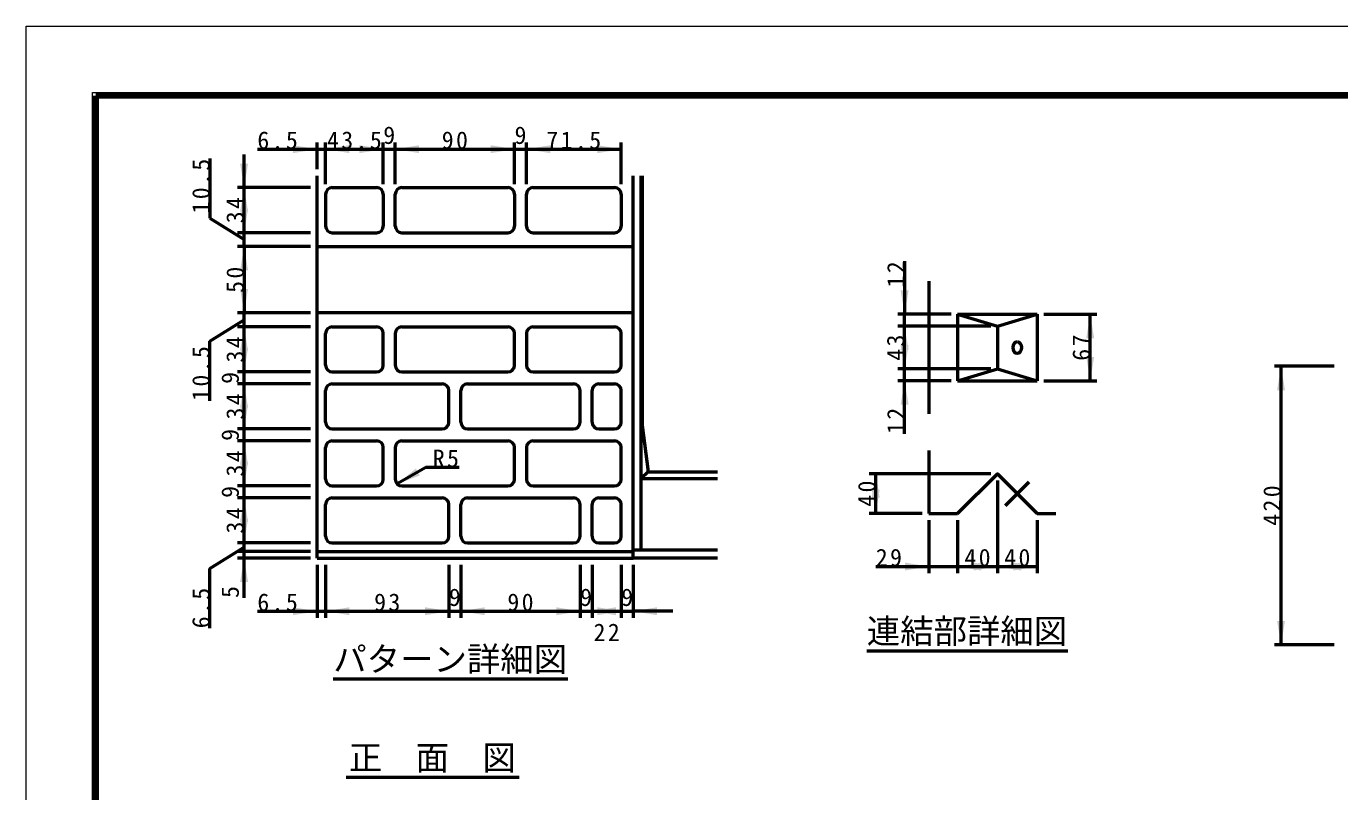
# Model space of a CAD drawing. Units: millimetres, scale not verified, with parts at other scales. Extents: x -2102 to 2102, y -1485 to 1485.
# Drawn here: x -2102 to -121, y 330 to 1485 of the extents above; entities that cross this region are included whole.
import ezdxf
from ezdxf.enums import TextEntityAlignment as Align

# ---------------------------------------------------------------- set-up
doc = ezdxf.new("R2010")
doc.units = ezdxf.units.MM
doc.header["$LTSCALE"] = 5
doc.linetypes.add('LONG_DASHED_DOTTED', pattern=[15.25, 12, -1.5, 0.25, -1.5])
doc.layers.add('0-0_V-nasSTD', color=7, linetype='Continuous', lineweight=35)
doc.layers.add('0-1_0', color=7, linetype='Continuous', lineweight=50)
doc.styles.add('ＭＳ ゴシック', font='')
doc.styles.get('ＭＳ ゴシック').set_extended_font_data('MS Gothic')

msp = doc.modelspace()

# ---------------------------------------------------------------- linework, layer by layer
at = {"layer": '0-0_V-nasSTD', "lineweight": 18}
for points in [[(-2102.5, -1485), (-2102.5, 1485), (2102.5, 1485), (2102.5, -1485)], [(-2002.5, -1385), (-2002.5, 1385), (2002.5, 1385), (2002.5, -1385)]]:
    msp.add_lwpolyline(points, close=True, dxfattribs=at)
at = {"layer": '0-0_V-nasSTD', "lineweight": 100}
msp.add_lwpolyline([(-1997.5, 1380), (-1997.5, -1380), (1997.5, -1380), (1997.5, 1380)], close=True, dxfattribs=at)
at = {"layer": '0-0_V-nasSTD'}
for points in [[(-1699.897, 1293.604), (-1699.897, 1305.604), (-1663.897, 1299.604)], [(-1650.897, 1299.604), (-1614.897, 1293.604), (-1614.897, 1305.604)], [(-1599.897, 1293.604), (-1599.897, 1305.604), (-1563.897, 1299.604)], [(-1545.897, 1299.604), (-1509.897, 1293.604), (-1509.897, 1305.604)], [(-1401.897, 1293.604), (-1401.897, 1305.604), (-1365.897, 1299.604)], [(-1347.897, 1299.604), (-1311.897, 1293.604), (-1311.897, 1305.604)], [(-1240.897, 1293.604), (-1240.897, 1305.604), (-1204.897, 1299.604)], [(-1779.897, 1277.604), (-1773.897, 1241.604), (-1767.897, 1277.604)], [(-1779.897, 1205.604), (-1773.897, 1241.604), (-1767.897, 1205.604)], [(-1779.897, 1209.604), (-1773.897, 1173.604), (-1767.897, 1209.604)], [(-1779.897, 1116.604), (-1773.897, 1152.604), (-1767.897, 1116.604)], [(-1779.897, 1088.604), (-1773.897, 1052.604), (-1767.897, 1088.604)], [(-783.451, 1086.501), (-777.451, 1050.501), (-771.451, 1086.501)], [(-503.451, 1014.501), (-497.451, 1050.501), (-491.451, 1014.501)], [(-1779.897, 995.604), (-1773.897, 1031.604), (-1767.897, 995.604)], [(-783.451, 996.501), (-777.451, 1032.501), (-771.451, 996.501)], [(-1779.897, 999.604), (-1773.897, 963.604), (-1767.897, 999.604)], [(-783.451, 1004.001), (-777.451, 968.001), (-771.451, 1004.001)], [(-503.451, 986.001), (-497.451, 950.001), (-491.451, 986.001)], [(-215.531, 936.045), (-209.531, 972.045), (-203.531, 936.045)], [(-1779.897, 909.604), (-1773.897, 945.604), (-1767.897, 909.604)], [(-783.451, 914.001), (-777.451, 950.001), (-771.451, 914.001)], [(-1779.897, 913.604), (-1773.897, 877.604), (-1767.897, 913.604)], [(-1779.897, 823.604), (-1773.897, 859.604), (-1767.897, 823.604)], [(-1779.897, 827.604), (-1773.897, 791.604), (-1767.897, 827.604)], [(-1542.968, 794.533), (-1514.791, 817.729), (-1508.791, 807.337)], [(-826.951, 774.001), (-820.951, 810.001), (-814.951, 774.001)], [(-1779.897, 737.604), (-1773.897, 773.604), (-1767.897, 737.604)], [(-826.951, 786.001), (-820.951, 750.001), (-814.951, 786.001)], [(-1779.897, 741.604), (-1773.897, 705.604), (-1767.897, 741.604)], [(-1779.897, 646.604), (-1773.897, 682.604), (-1767.897, 646.604)], [(-776.951, 664.001), (-776.951, 676.001), (-740.951, 670.001)], [(-697.451, 670.001), (-661.451, 664.001), (-661.451, 676.001)], [(-673.451, 664.001), (-673.451, 676.001), (-637.451, 670.001)], [(-637.451, 670.001), (-601.451, 664.001), (-601.451, 676.001)], [(-613.451, 664.001), (-613.451, 676.001), (-577.451, 670.001)], [(-1699.897, 596.604), (-1699.897, 608.604), (-1663.897, 602.604)], [(-1650.897, 602.604), (-1614.897, 596.604), (-1614.897, 608.604)], [(-1500.897, 596.604), (-1500.897, 608.604), (-1464.897, 602.604)], [(-1446.897, 602.604), (-1410.897, 596.604), (-1410.897, 608.604)], [(-1302.897, 596.604), (-1302.897, 608.604), (-1266.897, 602.604)], [(-1248.897, 602.604), (-1212.897, 596.604), (-1212.897, 608.604)], [(-1240.897, 596.604), (-1240.897, 608.604), (-1204.897, 602.604)], [(-1186.897, 602.604), (-1150.897, 596.604), (-1150.897, 608.604)], [(-215.531, 588.045), (-209.531, 552.045), (-203.531, 588.045)]]:
    msp.add_solid(points, dxfattribs=at)
at = {"layer": '0-1_0'}
for p, q in [((-1663.897, 1269.604), (-1663.897, 1309.604)), ((-1650.897, 1246.604), (-1650.897, 1309.604)), ((-1563.897, 1246.604), (-1563.897, 1309.604)), ((-1545.897, 1246.604), (-1545.897, 1309.604)), ((-1365.897, 1246.604), (-1365.897, 1309.604)), ((-1347.897, 1246.604), (-1347.897, 1309.604)), ((-1204.897, 1246.604), (-1204.897, 1309.604)), ((-1773.897, 1241.604), (-1773.897, 1291.604)), ((-1753.897, 1299.604), (-1663.897, 1299.604)), ((-1663.897, 1299.604), (-1650.897, 1299.604)), ((-1650.897, 1299.604), (-1563.897, 1299.604)), ((-1563.897, 1299.604), (-1545.897, 1299.604)), ((-1545.897, 1299.604), (-1365.897, 1299.604)), ((-1365.897, 1299.604), (-1347.897, 1299.604)), ((-1347.897, 1299.604), (-1204.897, 1299.604)), ((-1825.432, 1285.32), (-1825.432, 1195.32)), ((-1663.897, 682.604), (-1663.897, 1259.604)), ((-1186.897, 682.604), (-1186.897, 1259.604)), ((-1174.897, 694.604), (-1174.897, 1259.604)), ((-1673.897, 1241.604), (-1783.897, 1241.604)), ((-1773.897, 1173.604), (-1773.897, 1241.604)), ((-1650.897, 1231.604), (-1650.897, 1183.604)), ((-1640.897, 1241.604), (-1573.897, 1241.604)), ((-1563.897, 1231.604), (-1563.897, 1183.604)), ((-1545.897, 1183.604), (-1545.897, 1231.604)), ((-1535.897, 1241.604), (-1375.897, 1241.604)), ((-1365.897, 1231.604), (-1365.897, 1183.604)), ((-1347.897, 1183.604), (-1347.897, 1231.604)), ((-1337.897, 1241.604), (-1214.897, 1241.604)), ((-1204.897, 1231.604), (-1204.897, 1183.604)), ((-1825.432, 1195.32), (-1773.897, 1163.104)), ((-1673.897, 1173.604), (-1783.897, 1173.604)), ((-1773.897, 1152.604), (-1773.897, 1173.604)), ((-1640.897, 1173.604), (-1573.897, 1173.604)), ((-1535.897, 1173.604), (-1375.897, 1173.604)), ((-1337.897, 1173.604), (-1214.897, 1173.604)), ((-1673.897, 1152.604), (-1783.897, 1152.604)), ((-1773.897, 1152.604), (-1773.897, 1052.604)), ((-1663.897, 1152.604), (-1186.897, 1152.604)), ((-777.451, 1130.501), (-777.451, 1050.501)), ((-740.951, 1100.251), (-740.951, 900.251)), ((-1673.897, 1052.604), (-1783.897, 1052.604)), ((-1773.897, 1031.604), (-1773.897, 1052.604)), ((-1186.897, 1052.604), (-1663.897, 1052.604)), ((-707.451, 1050.501), (-787.451, 1050.501)), ((-777.451, 1032.501), (-777.451, 1050.501)), ((-697.451, 1050.501), (-697.451, 950.001)), ((-697.451, 1050.501), (-577.451, 1050.501)), ((-577.451, 1050.501), (-577.451, 950.001)), ((-567.451, 1050.501), (-487.451, 1050.501)), ((-497.451, 950.001), (-497.451, 1050.501)), ((-1825.432, 1009.888), (-1773.897, 1042.104)), ((-1673.897, 1031.604), (-1783.897, 1031.604)), ((-1773.897, 963.604), (-1773.897, 1031.604)), ((-1640.897, 1031.604), (-1573.897, 1031.604)), ((-1535.897, 1031.604), (-1375.897, 1031.604)), ((-1337.897, 1031.604), (-1214.897, 1031.604)), ((-647.451, 1032.501), (-787.451, 1032.501)), ((-777.451, 968.001), (-777.451, 1032.501)), ((-637.451, 1032.501), (-637.451, 968.001)), ((-1650.897, 973.604), (-1650.897, 1021.604)), ((-1563.897, 973.604), (-1563.897, 1021.604)), ((-1545.897, 1021.604), (-1545.897, 973.604)), ((-1365.897, 973.604), (-1365.897, 1021.604)), ((-1347.897, 1021.604), (-1347.897, 973.604)), ((-1204.897, 973.604), (-1204.897, 1021.604)), ((-1825.432, 919.888), (-1825.432, 1009.888)), ((-129.531, 972.045), (-219.531, 972.045)), ((-209.531, 552.045), (-209.531, 972.045)), ((-1673.897, 963.604), (-1783.897, 963.604)), ((-1773.897, 945.604), (-1773.897, 963.604)), ((-1640.897, 963.604), (-1573.897, 963.604)), ((-1535.897, 963.604), (-1375.897, 963.604)), ((-1337.897, 963.604), (-1214.897, 963.604)), ((-647.451, 968.001), (-787.451, 968.001)), ((-777.451, 950.001), (-777.451, 968.001)), ((-1673.897, 945.604), (-1783.897, 945.604)), ((-1773.897, 877.604), (-1773.897, 945.604)), ((-1650.897, 887.604), (-1650.897, 935.604)), ((-1640.897, 945.604), (-1474.897, 945.604)), ((-1464.897, 887.604), (-1464.897, 935.604)), ((-1446.897, 887.604), (-1446.897, 935.604)), ((-1436.897, 945.604), (-1276.897, 945.604)), ((-1266.897, 887.604), (-1266.897, 935.604)), ((-1248.897, 887.604), (-1248.897, 935.604)), ((-1238.897, 945.604), (-1214.897, 945.604)), ((-1204.897, 887.604), (-1204.897, 935.604)), ((-707.451, 950.001), (-787.451, 950.001)), ((-777.451, 870.001), (-777.451, 950.001)), ((-697.451, 950.001), (-577.451, 950.001)), ((-567.451, 950.001), (-487.451, 950.001)), ((-1673.897, 877.604), (-1783.897, 877.604)), ((-1773.897, 859.604), (-1773.897, 877.604)), ((-1640.897, 877.604), (-1474.897, 877.604)), ((-1436.897, 877.604), (-1276.897, 877.604)), ((-1238.897, 877.604), (-1214.897, 877.604)), ((-1673.897, 859.604), (-1783.897, 859.604)), ((-1773.897, 791.604), (-1773.897, 859.604)), ((-1640.897, 859.604), (-1573.897, 859.604)), ((-1535.897, 859.604), (-1375.897, 859.604)), ((-1337.897, 859.604), (-1214.897, 859.604)), ((-1650.897, 801.604), (-1650.897, 849.604)), ((-1563.897, 801.604), (-1563.897, 849.604)), ((-1545.897, 849.604), (-1545.897, 801.604)), ((-1365.897, 801.604), (-1365.897, 849.604)), ((-1347.897, 849.604), (-1347.897, 801.604)), ((-1204.897, 801.604), (-1204.897, 849.604)), ((-740.951, 845.001), (-740.951, 750.001)), ((-1499.667, 819.533), (-1542.968, 794.533)), ((-1449.667, 819.533), (-1499.667, 819.533)), ((-1164.379, 813.122), (-1174.897, 802.604)), ((-1164.379, 813.122), (-1059.562, 813.122)), ((-1174.897, 802.604), (-1059.562, 802.604)), ((-647.451, 810.001), (-830.951, 810.001)), ((-820.951, 750.001), (-820.951, 810.001)), ((-637.451, 800.001), (-637.451, 660.001)), ((-1673.897, 791.604), (-1783.897, 791.604)), ((-1673.897, 773.604), (-1783.897, 773.604)), ((-1773.897, 773.604), (-1773.897, 791.604)), ((-1640.897, 791.604), (-1573.897, 791.604)), ((-1640.897, 773.604), (-1474.897, 773.604)), ((-1535.897, 791.604), (-1375.897, 791.604)), ((-1436.897, 773.604), (-1276.897, 773.604)), ((-1337.897, 791.604), (-1214.897, 791.604)), ((-1238.897, 773.604), (-1214.897, 773.604)), ((-1650.897, 715.604), (-1650.897, 763.604)), ((-1464.897, 715.604), (-1464.897, 763.604)), ((-1446.897, 715.604), (-1446.897, 763.604)), ((-1266.897, 715.604), (-1266.897, 763.604)), ((-1248.897, 715.604), (-1248.897, 763.604)), ((-1204.897, 715.604), (-1204.897, 763.604)), ((-750.951, 750.001), (-830.951, 750.001)), ((-740.951, 750.001), (-697.451, 750.001)), ((-740.951, 740.001), (-740.951, 660.001)), ((-697.451, 740.001), (-697.451, 660.001)), ((-577.451, 750.001), (-549.451, 750.001)), ((-577.451, 740.001), (-577.451, 660.001)), ((-1825.432, 666.888), (-1773.897, 699.104)), ((-1673.897, 705.604), (-1783.897, 705.604)), ((-1640.897, 705.604), (-1474.897, 705.604)), ((-1436.897, 705.604), (-1276.897, 705.604)), ((-1238.897, 705.604), (-1214.897, 705.604)), ((-1059.562, 694.604), (-1186.897, 694.604)), ((-1673.897, 692.604), (-1783.897, 692.604)), ((-1673.897, 682.604), (-1783.897, 682.604)), ((-1773.897, 682.604), (-1773.897, 692.604)), ((-1773.897, 622.604), (-1773.897, 682.604)), ((-1663.897, 692.604), (-1186.897, 692.604)), ((-1663.897, 682.604), (-1186.897, 682.604)), ((-1059.562, 682.604), (-1186.897, 682.604)), ((-1825.432, 576.888), (-1825.432, 666.888)), ((-1663.897, 672.604), (-1663.897, 592.604)), ((-1650.897, 672.604), (-1650.897, 592.604)), ((-1464.897, 672.604), (-1464.897, 592.604)), ((-1446.897, 672.604), (-1446.897, 592.604)), ((-1266.897, 672.604), (-1266.897, 592.604)), ((-1248.897, 672.604), (-1248.897, 592.604)), ((-1204.897, 672.604), (-1204.897, 592.604)), ((-1186.897, 672.604), (-1186.897, 592.604)), ((-820.951, 670.001), (-740.951, 670.001)), ((-740.951, 670.001), (-697.451, 670.001)), ((-1753.897, 602.604), (-1663.897, 602.604)), ((-1663.897, 602.604), (-1650.897, 602.604)), ((-1650.897, 602.604), (-1464.897, 602.604)), ((-1464.897, 602.604), (-1446.897, 602.604)), ((-1446.897, 602.604), (-1266.897, 602.604)), ((-1266.897, 602.604), (-1248.897, 602.604)), ((-1248.897, 602.604), (-1204.897, 602.604)), ((-1204.897, 602.604), (-1186.897, 602.604)), ((-1126.897, 602.604), (-1186.897, 602.604)), ((-834.524, 542.999), (-531.116, 542.999)), ((-129.531, 552.045), (-219.531, 552.045)), ((-1639.351, 500.842), (-1285.342, 500.842)), ((-1619.934, 352.045), (-1359.127, 352.045))]:
    msp.add_line(p, q, dxfattribs=at)
at = {"layer": '0-1_0', "linetype": 'LONG_DASHED_DOTTED'}
msp.add_line((-625.129, 762.324), (-589.773, 797.679), dxfattribs=at)
at = {"layer": '0-1_0'}
for points in [[(-1173.497, 1259.604), (-1173.497, 882.604), (-1164.379, 813.122)], [(-697.451, 1050.501), (-637.451, 1032.501), (-577.451, 1050.501)], [(-697.451, 950.001), (-637.451, 968.001), (-577.451, 950.001)], [(-697.451, 750.001), (-637.451, 810.001), (-577.451, 750.001)], [(-1773.897, 692.604), (-1773.897, 705.604), (-1773.897, 773.604)], [(-697.451, 670.001), (-637.451, 670.001), (-577.451, 670.001)]]:
    msp.add_lwpolyline(points, dxfattribs=at)
for centre, start, end in [((-1640.897, 1231.604), 90, 180), ((-1573.897, 1231.604), 0, 90), ((-1535.897, 1231.604), 90, 180), ((-1375.897, 1231.604), 0, 90), ((-1337.897, 1231.604), 90, 180), ((-1214.897, 1231.604), 0, 90), ((-1640.897, 1183.604), 180, 270), ((-1573.897, 1183.604), 270, 0), ((-1535.897, 1183.604), 180, 270), ((-1375.897, 1183.604), 270, 0), ((-1337.897, 1183.604), 180, 270), ((-1214.897, 1183.604), 270, 0), ((-1640.897, 1021.604), 90, 180), ((-1573.897, 1021.604), 0, 90), ((-1535.897, 1021.604), 90, 180), ((-1375.897, 1021.604), 0, 90), ((-1337.897, 1021.604), 90, 180), ((-1214.897, 1021.604), 0, 90), ((-1640.897, 973.604), 180, 270), ((-1573.897, 973.604), 270, 0), ((-1535.897, 973.604), 180, 270), ((-1375.897, 973.604), 270, 0), ((-1337.897, 973.604), 180, 270), ((-1214.897, 973.604), 270, 0), ((-1640.897, 935.604), 90, 180), ((-1474.897, 935.604), 0, 90), ((-1436.897, 935.604), 90, 180), ((-1276.897, 935.604), 0, 90), ((-1238.897, 935.604), 90, 180), ((-1214.897, 935.604), 0, 90), ((-1640.897, 887.604), 180, 270), ((-1474.897, 887.604), 270, 0), ((-1436.897, 887.604), 180, 270), ((-1276.897, 887.604), 270, 0), ((-1238.897, 887.604), 180, 270), ((-1214.897, 887.604), 270, 0), ((-1640.897, 849.604), 90, 180), ((-1573.897, 849.604), 0, 90), ((-1535.897, 849.604), 90, 180), ((-1375.897, 849.604), 0, 90), ((-1337.897, 849.604), 90, 180), ((-1214.897, 849.604), 0, 90), ((-1640.897, 801.604), 180, 270), ((-1573.897, 801.604), 270, 0), ((-1535.897, 801.604), 180, 270), ((-1375.897, 801.604), 270, 0), ((-1337.897, 801.604), 180, 270), ((-1214.897, 801.604), 270, 0), ((-1640.897, 763.604), 90, 180), ((-1474.897, 763.604), 0, 90), ((-1436.897, 763.604), 90, 180), ((-1276.897, 763.604), 0, 90), ((-1238.897, 763.604), 90, 180), ((-1214.897, 763.604), 0, 90), ((-1640.897, 715.604), 180, 270), ((-1474.897, 715.604), 270, 0), ((-1436.897, 715.604), 180, 270), ((-1276.897, 715.604), 270, 0), ((-1238.897, 715.604), 180, 270), ((-1214.897, 715.604), 270, 0)]:
    msp.add_arc(centre, 10, start, end, dxfattribs=at)
msp.add_ellipse((-607.451, 1000.251), major_axis=(0, 9), ratio=0.707107, dxfattribs=at)

# ---------------------------------------------------------------- texts
at = {"layer": '0-0_V-nasSTD', "style": 'ＭＳ ゴシック'}
for s, height, p in [('9', 26.39, (-1563.897, 1299.604)), ('9', 26.39, (-1365.897, 1299.604)), ('9', 26.39, (-1464.897, 602.604)), ('9', 26.39, (-1266.897, 602.604)), ('9', 26.39, (-1204.897, 602.604)), ('連結部詳細図', 36.95, (-834.524, 542.999)), ('パターン詳細図', 36.95, (-1639.351, 500.842)), ('正\u3000面\u3000図', 36.95, (-1615.934, 352.045))]:
    msp.add_text(s, height=height, dxfattribs=at).set_placement(p, align=Align.BOTTOM_LEFT)
for s, p in [('9', (-1773.897, 945.604)), ('9', (-1773.897, 859.604)), ('9', (-1773.897, 773.604)), ('5', (-1773.897, 622.604))]:
    msp.add_text(s, height=26.39, rotation=90, dxfattribs=at).set_placement(p, align=Align.BOTTOM_LEFT)
at = {"layer": '0-0_V-nasSTD', "char_height": 26.39, "attachment_point": 7, "style": 'ＭＳ ゴシック'}
for s, insert in [('\\T1.2;6.5', (-1753.897, 1299.604)), ('\\T1.2;43.5', (-1648.797, 1299.604)), ('\\T1.2;90', (-1475.697, 1299.604)), ('\\T1.2;71.5', (-1317.797, 1299.604)), ('\\T1.2;R5', (-1489.267, 819.533)), ('\\T1.2;29', (-820.951, 670.001)), ('\\T1.2;40', (-687.251, 670.001)), ('\\T1.2;40', (-627.251, 670.001)), ('\\T1.2;6.5', (-1753.897, 602.604)), ('\\T1.2;93', (-1577.697, 602.604)), ('\\T1.2;90', (-1376.697, 602.604)), ('\\T1.2;22', (-1246.697, 557.604))]:
    msp.add_mtext(s, dxfattribs=dict(at, insert=insert))
at = {"layer": '0-0_V-nasSTD', "char_height": 26.39, "attachment_point": 7, "rotation": 90, "style": 'ＭＳ ゴシック'}
for s, insert in [('\\T1.2;10.5', (-1825.432, 1202.52)), ('\\T1.2;34', (-1773.897, 1187.804)), ('\\T1.2;50', (-1773.897, 1082.804)), ('\\T1.2;12', (-777.451, 1090.901)), ('\\T1.2;34', (-1773.897, 977.804)), ('\\T1.2;43', (-777.451, 980.451)), ('\\T1.2;67', (-497.451, 980.451)), ('\\T1.2;10.5', (-1825.432, 919.888)), ('\\T1.2;34', (-1773.897, 891.804)), ('\\T1.2;12', (-777.451, 870.001)), ('\\T1.2;34', (-1773.897, 805.804)), ('\\T1.2;40', (-820.951, 760.201)), ('\\T1.2;420', (-209.531, 731.445)), ('\\T1.2;34', (-1773.897, 719.804)), ('\\T1.2;6.5', (-1825.432, 576.888))]:
    msp.add_mtext(s, dxfattribs=dict(at, insert=insert))

doc.saveas('drawing.dxf')
